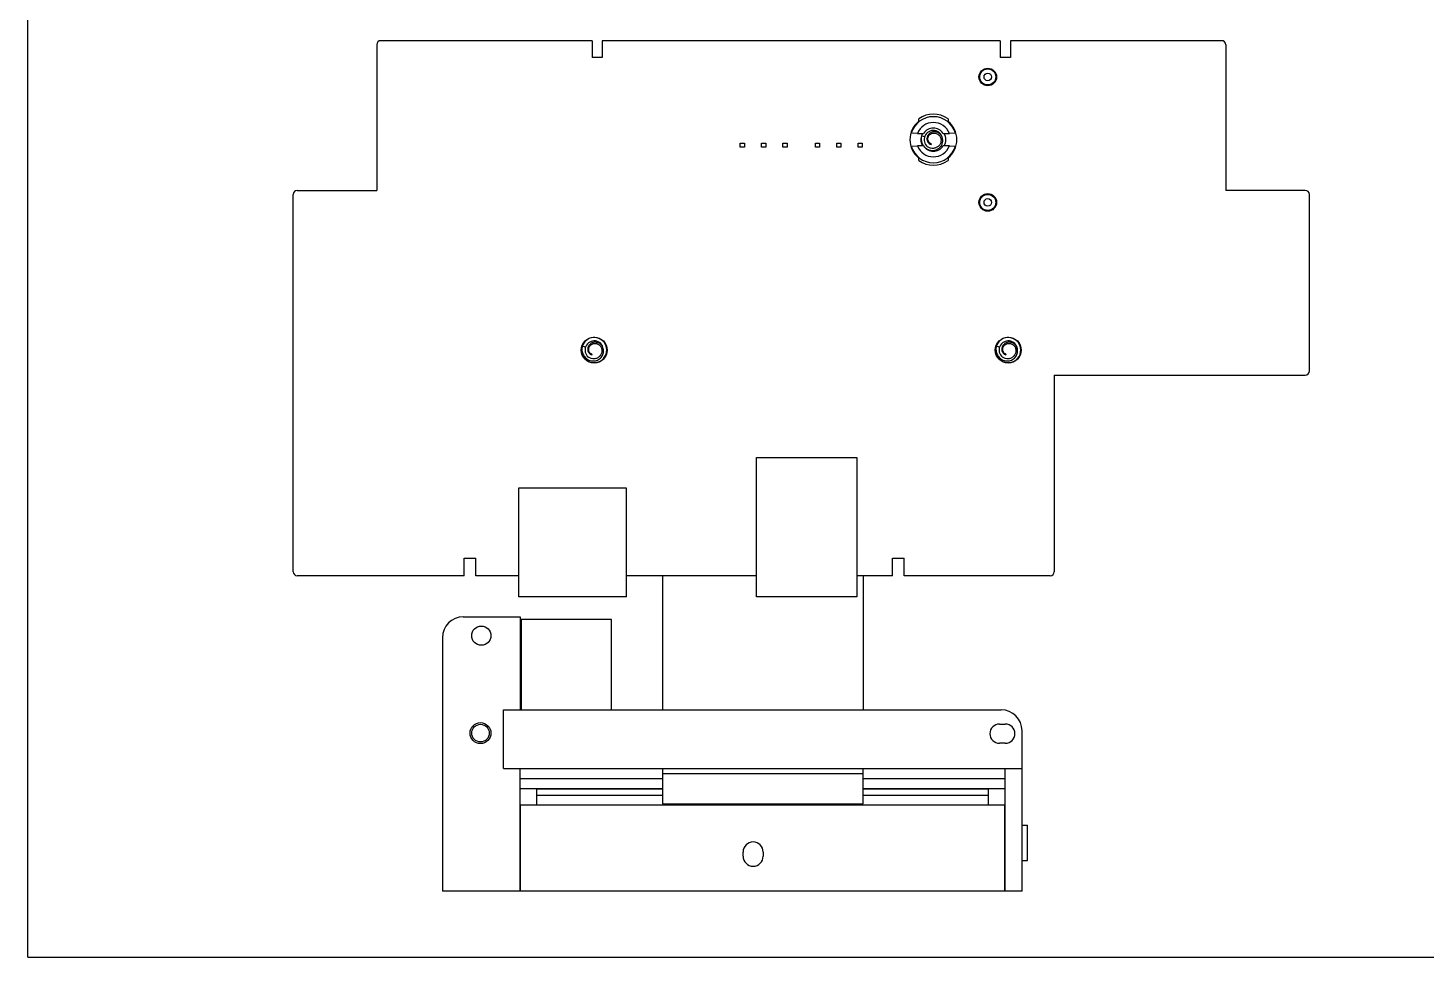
# Model space of a CAD drawing. Extents: x 0 to 420, y -74 to 297.
# Drawn here: x 0 to 167.1, y 0 to 111.1 of the extents above; entities that cross this region are included whole.
import ezdxf

# ---------------------------------------------------------------- set-up
doc = ezdxf.new("R2010")
doc.units = 0
doc.header["$LTSCALE"] = 23.1
doc.layers.get('0').update_dxf_attribs({"linetype": 'CONTINUOUS'})

msp = doc.modelspace()

# ---------------------------------------------------------------- linework, layer by layer
at = {"color": 7, "linetype": 'CONTINUOUS'}
for p, q in [((0, 0), (0, 297)), ((41.7, 109.08), (41.7, 91.68)), ((67.45, 109.58), (42.2, 109.58)), ((67.45, 109.58), (67.45, 107.58)), ((68.65, 109.58), (68.65, 107.58)), ((116.25, 109.58), (68.65, 109.58)), ((116.25, 109.58), (116.25, 107.58)), ((117.45, 109.58), (117.45, 107.58)), ((142.7, 109.58), (117.45, 109.58)), ((143.2, 109.08), (143.2, 91.68)), ((68.65, 107.58), (67.45, 107.58)), ((117.45, 107.58), (116.25, 107.58)), ((105.65, 98.63), (105.6, 98.63)), ((106.5, 99.87), (106.5, 100.24)), ((110, 100.24), (110, 99.87)), ((110.9, 98.63), (110.85, 98.63)), ((85.15, 96.83), (85.15, 97.33)), ((85.15, 97.33), (85.65, 97.33)), ((85.65, 97.33), (85.65, 96.83)), ((87.7, 96.83), (87.7, 97.33)), ((87.7, 97.33), (88.2, 97.33)), ((88.2, 97.33), (88.2, 96.83)), ((90.25, 96.83), (90.25, 97.33)), ((90.25, 97.33), (90.75, 97.33)), ((90.75, 97.33), (90.75, 96.83)), ((94.15, 96.83), (94.15, 97.33)), ((94.15, 97.33), (94.65, 97.33)), ((94.65, 97.33), (94.65, 96.83)), ((96.7, 96.83), (96.7, 97.33)), ((96.7, 97.33), (97.2, 97.33)), ((97.2, 97.33), (97.2, 96.83)), ((99.25, 96.83), (99.25, 97.33)), ((99.25, 97.33), (99.75, 97.33)), ((99.75, 97.33), (99.75, 96.83)), ((106.34, 98.49), (105.61, 98.51)), ((105.61, 96.98), (106.34, 96.99)), ((106.34, 98.49), (107.08, 98.49)), ((107.08, 96.99), (106.34, 96.99)), ((107.2, 98.08), (106.82, 98.21)), ((108, 97.23), (107.97, 97.17)), ((109.42, 98.49), (110.16, 98.49)), ((110.16, 96.99), (109.42, 96.99)), ((110.89, 98.51), (110.16, 98.49)), ((110.16, 96.99), (110.89, 96.98)), ((85.65, 96.83), (85.15, 96.83)), ((88.2, 96.83), (87.7, 96.83)), ((90.75, 96.83), (90.25, 96.83)), ((94.65, 96.83), (94.15, 96.83)), ((97.2, 96.83), (96.7, 96.83)), ((99.75, 96.83), (99.25, 96.83)), ((105.6, 96.85), (105.65, 96.85)), ((106.5, 95.25), (106.5, 95.62)), ((110, 95.62), (110, 95.25)), ((110.85, 96.85), (110.9, 96.85)), ((31.7, 46.08), (31.7, 91.18)), ((32.2, 91.68), (41.7, 91.68)), ((152.7, 91.68), (143.2, 91.68)), ((153.2, 70.08), (153.2, 91.18)), ((66.65, 72.92), (66.27, 73.04)), ((67.45, 72.07), (67.42, 72)), ((116.15, 72.92), (115.77, 73.04)), ((116.95, 72.07), (116.92, 72)), ((122.7, 69.58), (122.7, 46.08)), ((122.7, 69.58), (152.7, 69.58)), ((87.1, 43.08), (87.1, 59.72)), ((87.1, 59.72), (99.1, 59.72)), ((99.1, 59.72), (99.1, 43.08)), ((58.65, 56.08), (58.65, 43.08)), ((71.55, 56.08), (58.65, 56.08)), ((71.55, 43.08), (71.55, 56.08)), ((52.15, 45.58), (52.15, 47.68)), ((52.15, 47.68), (53.55, 47.68)), ((53.55, 45.58), (53.55, 47.68)), ((103.35, 45.58), (103.35, 47.68)), ((103.35, 47.68), (104.75, 47.68)), ((104.75, 45.58), (104.75, 47.68)), ((52.15, 45.58), (32.2, 45.58)), ((58.65, 45.58), (53.55, 45.58)), ((87.1, 45.58), (71.55, 45.58)), ((75.85, 45.58), (75.85, 29.56)), ((103.35, 45.58), (99.1, 45.58)), ((99.85, 45.58), (99.85, 29.56)), ((122.2, 45.58), (104.75, 45.58)), ((71.55, 43.08), (58.65, 43.08)), ((99.1, 43.08), (87.1, 43.08)), ((52.05, 40.68), (58.85, 40.68)), ((58.85, 40.68), (58.85, 29.56)), ((58.95, 40.36), (58.95, 29.56)), ((69.75, 40.36), (58.95, 40.36)), ((69.75, 29.56), (69.75, 40.36)), ((49.55, 38.18), (49.55, 7.88)), ((56.85, 22.56), (56.85, 29.56)), ((56.85, 29.56), (116.35, 29.56)), ((116.15, 27.86), (116.85, 27.86)), ((118.85, 7.88), (118.85, 27.06)), ((116.85, 25.56), (116.15, 25.56)), ((56.85, 22.56), (118.85, 22.56)), ((58.85, 7.88), (58.85, 22.56)), ((75.85, 22.56), (75.85, 18.32)), ((99.85, 21.91), (75.85, 21.91)), ((99.85, 18.32), (99.85, 22.56)), ((116.85, 7.88), (116.85, 22.56)), ((58.85, 21.34), (75.85, 21.34)), ((58.85, 20.16), (75.85, 20.16)), ((60.85, 18.16), (60.85, 20.13)), ((60.85, 20.13), (75.85, 20.13)), ((99.85, 21.34), (116.85, 21.34)), ((99.85, 20.16), (116.85, 20.16)), ((99.85, 20.13), (114.85, 20.13)), ((114.85, 18.16), (114.85, 20.13)), ((60.85, 19.34), (75.85, 19.34)), ((99.85, 19.34), (114.85, 19.34)), ((58.85, 17.88), (58.9, 17.88)), ((58.9, 7.86), (58.9, 18.16)), ((116.8, 18.16), (58.9, 18.16)), ((75.85, 18.32), (99.85, 18.32)), ((116.8, 7.86), (116.8, 18.16)), ((116.8, 17.88), (116.85, 17.88)), ((58.85, 15.36), (58.9, 15.36)), ((116.8, 15.36), (116.85, 15.36)), ((118.85, 15.76), (119.5, 15.76)), ((119.5, 11.56), (119.5, 15.76)), ((58.85, 11.96), (58.9, 11.96)), ((85.5, 12.06), (85.5, 12.56)), ((87.9, 12.56), (87.9, 12.06)), ((116.8, 11.96), (116.85, 11.96)), ((118.85, 11.56), (119.5, 11.56)), ((58.85, 7.88), (49.55, 7.88)), ((116.8, 7.86), (58.9, 7.86)), ((118.85, 7.88), (116.85, 7.88)), ((0, 0), (420, 0))]:
    msp.add_line(p, q, dxfattribs=at)
for centre, radius in [((114.75, 105.24), 1.05), ((114.75, 105.24), 1), ((114.75, 105.24), 0.956), ((114.75, 105.24), 0.448), ((114.75, 90.24), 1.05), ((114.75, 90.24), 1), ((114.75, 90.24), 0.956), ((114.75, 90.24), 0.448), ((67.7, 72.58), 1.55), ((117.2, 72.58), 1.55), ((54.2, 38.43), 1.15), ((54.1, 26.78), 1.25), ((54.1, 26.78), 1.05)]:
    msp.add_circle(centre, radius, dxfattribs=at)
for centre, radius, start, end in [((42.2, 109.08), 0.5, 90, 180), ((142.7, 109.08), 0.5, 0, 90), ((108.25, 97.74), 2.75, 16.205, 163.795), ((108.25, 97.74), 3.05, 54.9864, 125.0137), ((108.25, 97.74), 2.8, 129.0003, 230.9997), ((108.25, 97.74), 2.05, 21.4601, 158.5399), ((108.25, 97.74), 1.39, 32.7025, 147.2975), ((108.25, 97.74), 1.1, 8.4147, 230.7713), ((108.25, 97.74), 2.8, 309.0003, 50.9997), ((108.25, 97.74), 2.75, 196.205, 343.795), ((108.25, 97.74), 2.05, 201.4601, 338.5399), ((108.25, 97.74), 1.5, 162.8381, 210.0972), ((108.25, 97.74), 1.5, 149.9464, 161.9944), ((108.25, 97.74), 1.39, 212.7025, 327.2975), ((108.25, 97.74), 1.5, 329.8845, 30.0871), ((108.25, 97.74), 3.05, 234.9864, 305.0137), ((32.2, 91.18), 0.5, 90, 180), ((152.7, 91.18), 0.5, 0, 90), ((67.7, 72.58), 1.5, 42.8499, 161.9997), ((67.7, 72.58), 1.1, 8.4147, 230.7713), ((67.7, 72.58), 1.5, 34.5635, 42.8419), ((117.2, 72.58), 1.5, 42.8499, 161.9997), ((117.2, 72.58), 1.1, 8.4147, 230.7713), ((117.2, 72.58), 1.5, 34.5635, 42.8419), ((67.7, 72.58), 1.5, 162.8381, 210.416), ((67.7, 72.58), 1.5, 218.7079, 34.5572), ((117.2, 72.58), 1.5, 162.8381, 210.416), ((117.2, 72.58), 1.5, 218.7079, 34.5572), ((67.7, 72.58), 1.5, 210.4219, 218.7003), ((117.2, 72.58), 1.5, 210.4219, 218.7003), ((152.7, 70.08), 0.5, 270, 360), ((32.2, 46.08), 0.5, 180, 270), ((122.2, 46.08), 0.5, 270, 360), ((52.05, 38.18), 2.5, 90, 180), ((116.35, 27.06), 2.5, 0, 90), ((116.15, 26.71), 1.15, 90, 270), ((116.85, 26.71), 1.15, 270, 90), ((86.7, 12.56), 1.2, 0, 180), ((86.7, 12.06), 1.2, 180, 360)]:
    msp.add_arc(centre, radius, start, end, dxfattribs=at)
for points, knots in [([(109.33, 97.9), (109.31, 98.01), (109.22, 98.22), (109.04, 98.43), (108.85, 98.56), (108.7, 98.63), (108.54, 98.68), (108.38, 98.69), (108.21, 98.68), (108.05, 98.64), (107.9, 98.57), (107.76, 98.48), (107.65, 98.36), (107.56, 98.22), (107.5, 98.06), (107.48, 97.95), (107.48, 97.9)], [0, 0, 0, 0, 0.125185, 0.25025, 0.312942, 0.375605, 0.438237, 0.500835, 0.563397, 0.625919, 0.688399, 0.750832, 0.813214, 0.87554, 0.937804, 1, 1, 1, 1]), ([(106.82, 98.21), (106.8, 98.1), (106.77, 97.89), (106.8, 97.57), (106.89, 97.26), (107, 97.08), (107.07, 96.99)], [0, 0, 0, 0, 0.250108, 0.500131, 0.750104, 1, 1, 1, 1]), ([(107.21, 96.83), (107.3, 96.75), (107.48, 96.61), (107.75, 96.5), (107.97, 96.46), (108.14, 96.45), (108.32, 96.46), (108.54, 96.5), (108.8, 96.62), (109.03, 96.8), (109.17, 96.98), (109.26, 97.13), (109.32, 97.29), (109.35, 97.4), (109.35, 97.46)], [0, 0, 0, 0, 0.125053, 0.250057, 0.312673, 0.375278, 0.437871, 0.500452, 0.625284, 0.750046, 0.812559, 0.875057, 0.937537, 1, 1, 1, 1]), ([(107.48, 97.9), (107.47, 97.82), (107.49, 97.66), (107.59, 97.44), (107.75, 97.26), (107.9, 97.19), (107.97, 97.17)], [0, 0, 0, 0, 0.250992, 0.501404, 0.751123, 1, 1, 1, 1]), ([(108, 97.23), (107.97, 97.25), (107.9, 97.28), (107.8, 97.34), (107.72, 97.42), (107.64, 97.55), (107.58, 97.73), (107.59, 97.93), (107.63, 98.07), (107.68, 98.18), (107.75, 98.27), (107.86, 98.38), (108.02, 98.48), (108.17, 98.52), (108.25, 98.53)], [0, 0, 0, 0, 0.062094, 0.124305, 0.186587, 0.248957, 0.373396, 0.498125, 0.560803, 0.623526, 0.686293, 0.749106, 0.874467, 1, 1, 1, 1]), ([(108.25, 98.53), (108.31, 98.54), (108.43, 98.53), (108.6, 98.49), (108.77, 98.41), (108.91, 98.3), (109.02, 98.16), (109.11, 98), (109.16, 97.83), (109.17, 97.65), (109.15, 97.47), (109.1, 97.29), (109.01, 97.13), (108.89, 96.99), (108.76, 96.88), (108.6, 96.79), (108.43, 96.72), (108.31, 96.7), (108.25, 96.7)], [0, 0, 0, 0, 0.062247, 0.124543, 0.186881, 0.249253, 0.311667, 0.374117, 0.436596, 0.499099, 0.561633, 0.624195, 0.686779, 0.749381, 0.812006, 0.874649, 0.937324, 1, 1, 1, 1]), ([(109.35, 97.46), (109.37, 97.53), (109.38, 97.68), (109.35, 97.83), (109.33, 97.9)], [0, 0, 0, 0, 0.500114, 1, 1, 1, 1]), ([(108.25, 96.7), (108.13, 96.69), (107.88, 96.71), (107.65, 96.82), (107.55, 96.89)], [0, 0, 0, 0, 0.499819, 1, 1, 1, 1]), ([(66.27, 73.04), (66.25, 72.96), (66.22, 72.78), (66.23, 72.52), (66.29, 72.26), (66.39, 72.01), (66.54, 71.79), (66.72, 71.6), (66.94, 71.44), (67.19, 71.34), (67.45, 71.28), (67.72, 71.28), (67.98, 71.34), (68.22, 71.44), (68.44, 71.6), (68.61, 71.8), (68.74, 72.03), (68.79, 72.21), (68.8, 72.29)], [0, 0, 0, 0, 0.062619, 0.125229, 0.187824, 0.250407, 0.312976, 0.37553, 0.438068, 0.500589, 0.563093, 0.625578, 0.688042, 0.750485, 0.812904, 0.875297, 0.937664, 1, 1, 1, 1]), ([(66.93, 72.73), (66.92, 72.65), (66.94, 72.49), (67.04, 72.27), (67.2, 72.1), (67.35, 72.03), (67.42, 72)], [0, 0, 0, 0, 0.250992, 0.501404, 0.751123, 1, 1, 1, 1]), ([(68.78, 72.74), (68.76, 72.85), (68.67, 73.06), (68.49, 73.27), (68.3, 73.4), (68.15, 73.47), (67.99, 73.51), (67.83, 73.53), (67.66, 73.52), (67.5, 73.48), (67.35, 73.41), (67.21, 73.31), (67.1, 73.19), (67.01, 73.05), (66.95, 72.9), (66.93, 72.79), (66.93, 72.73)], [0, 0, 0, 0, 0.125185, 0.25025, 0.312942, 0.375605, 0.438237, 0.500835, 0.563397, 0.625919, 0.688399, 0.750832, 0.813214, 0.87554, 0.937804, 1, 1, 1, 1]), ([(67.45, 72.07), (67.42, 72.08), (67.35, 72.11), (67.25, 72.18), (67.17, 72.26), (67.09, 72.39), (67.03, 72.57), (67.04, 72.77), (67.08, 72.91), (67.13, 73.02), (67.2, 73.11), (67.31, 73.22), (67.47, 73.32), (67.62, 73.36), (67.7, 73.37)], [0, 0, 0, 0, 0.062094, 0.124305, 0.186587, 0.248957, 0.373396, 0.498125, 0.560803, 0.623526, 0.686293, 0.749106, 0.874467, 1, 1, 1, 1]), ([(67.7, 73.37), (67.76, 73.37), (67.88, 73.37), (68.05, 73.33), (68.22, 73.25), (68.36, 73.14), (68.47, 73), (68.56, 72.84), (68.61, 72.66), (68.62, 72.48), (68.6, 72.3), (68.55, 72.13), (68.46, 71.97), (68.34, 71.83), (68.21, 71.71), (68.05, 71.62), (67.88, 71.56), (67.76, 71.54), (67.7, 71.54)], [0, 0, 0, 0, 0.062247, 0.124543, 0.186881, 0.249253, 0.311667, 0.374117, 0.436596, 0.499099, 0.561633, 0.624195, 0.686779, 0.749381, 0.812006, 0.874649, 0.937324, 1, 1, 1, 1]), ([(68.8, 72.29), (68.82, 72.37), (68.83, 72.52), (68.8, 72.67), (68.78, 72.74)], [0, 0, 0, 0, 0.500114, 1, 1, 1, 1]), ([(115.77, 73.04), (115.75, 72.96), (115.72, 72.78), (115.73, 72.52), (115.79, 72.26), (115.89, 72.01), (116.04, 71.79), (116.22, 71.6), (116.44, 71.44), (116.69, 71.34), (116.95, 71.28), (117.22, 71.28), (117.48, 71.34), (117.72, 71.44), (117.94, 71.6), (118.11, 71.8), (118.24, 72.03), (118.29, 72.21), (118.3, 72.29)], [0, 0, 0, 0, 0.062619, 0.125229, 0.187824, 0.250407, 0.312976, 0.37553, 0.438068, 0.500589, 0.563093, 0.625578, 0.688042, 0.750485, 0.812904, 0.875297, 0.937664, 1, 1, 1, 1]), ([(116.43, 72.73), (116.42, 72.65), (116.44, 72.49), (116.54, 72.27), (116.7, 72.1), (116.85, 72.03), (116.92, 72)], [0, 0, 0, 0, 0.250992, 0.501404, 0.751123, 1, 1, 1, 1]), ([(118.28, 72.74), (118.26, 72.85), (118.17, 73.06), (117.99, 73.27), (117.8, 73.4), (117.65, 73.47), (117.49, 73.51), (117.33, 73.53), (117.16, 73.52), (117, 73.48), (116.85, 73.41), (116.71, 73.31), (116.6, 73.19), (116.51, 73.05), (116.45, 72.9), (116.43, 72.79), (116.43, 72.73)], [0, 0, 0, 0, 0.125185, 0.25025, 0.312942, 0.375605, 0.438237, 0.500835, 0.563397, 0.625919, 0.688399, 0.750832, 0.813214, 0.87554, 0.937804, 1, 1, 1, 1]), ([(116.95, 72.07), (116.92, 72.08), (116.85, 72.11), (116.75, 72.18), (116.67, 72.26), (116.59, 72.39), (116.53, 72.57), (116.54, 72.77), (116.58, 72.91), (116.63, 73.02), (116.7, 73.11), (116.81, 73.22), (116.97, 73.32), (117.12, 73.36), (117.2, 73.37)], [0, 0, 0, 0, 0.062094, 0.124305, 0.186587, 0.248957, 0.373396, 0.498125, 0.560803, 0.623526, 0.686293, 0.749106, 0.874467, 1, 1, 1, 1]), ([(117.2, 73.37), (117.26, 73.37), (117.38, 73.37), (117.55, 73.33), (117.72, 73.25), (117.86, 73.14), (117.97, 73), (118.06, 72.84), (118.11, 72.66), (118.12, 72.48), (118.1, 72.3), (118.05, 72.13), (117.96, 71.97), (117.84, 71.83), (117.71, 71.71), (117.55, 71.62), (117.38, 71.56), (117.26, 71.54), (117.2, 71.54)], [0, 0, 0, 0, 0.062247, 0.124543, 0.186881, 0.249253, 0.311667, 0.374117, 0.436596, 0.499099, 0.561633, 0.624195, 0.686779, 0.749381, 0.812006, 0.874649, 0.937324, 1, 1, 1, 1]), ([(118.3, 72.29), (118.32, 72.37), (118.33, 72.52), (118.3, 72.67), (118.28, 72.74)], [0, 0, 0, 0, 0.500114, 1, 1, 1, 1]), ([(67.7, 71.54), (67.58, 71.53), (67.33, 71.55), (67.1, 71.66), (67, 71.73)], [0, 0, 0, 0, 0.499819, 1, 1, 1, 1]), ([(117.2, 71.54), (117.08, 71.53), (116.83, 71.55), (116.6, 71.66), (116.5, 71.73)], [0, 0, 0, 0, 0.499819, 1, 1, 1, 1])]:
    msp.add_open_spline(points, degree=3, knots=knots, dxfattribs=at)

doc.saveas('drawing.dxf')
